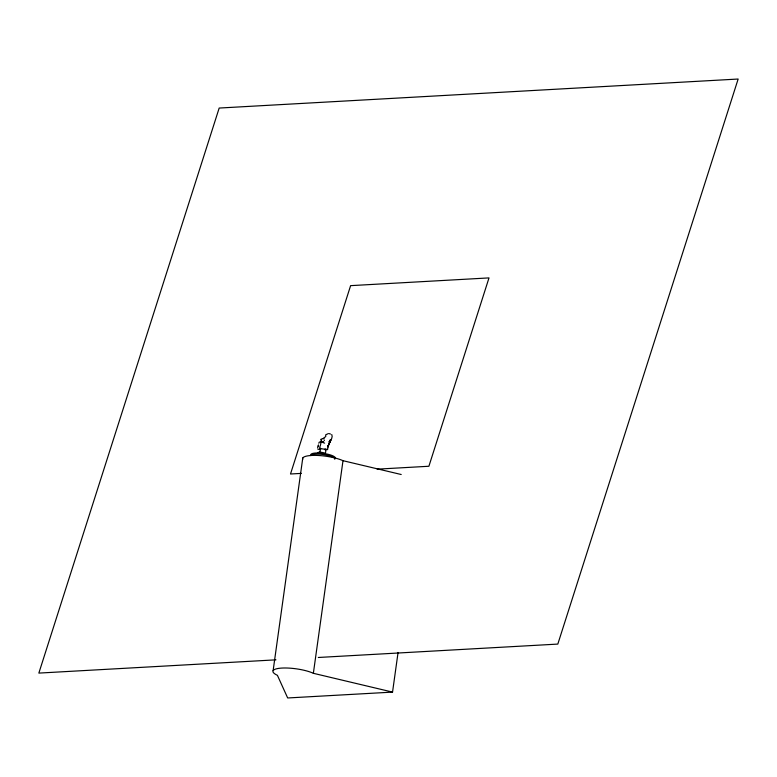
<?xml version="1.0" encoding="UTF-8"?>
<svg xmlns="http://www.w3.org/2000/svg" width="777" height="777" viewBox="0 0 777 777"><rect width="100%" height="100%" fill="white"/><g stroke="black" fill="none" stroke-linecap="round" stroke-linejoin="round"><path stroke-width="1.17" d="M324.621 443.133L320.988 441.812L320.765 443.725A9.683 5.478 89.1 0 1 319.784 447.037L320.6 448.951A3.001 1.7 89.1 0 1 320.377 450.058L319.677 452.049L317.599 452.651L318.016 453.438M324.164 439.918L324.388 440.617M325.534 452.806L325.913 450.019M273.135 670.6L302.768 457.993M398.067 652.466L392.54 692.103L313.364 673.3L342.997 460.693A22.669 5.546 7.9 0 0 316.647 455.409A22.669 5.546 7.9 0 0 302.7 459.45M324.407 452.845L324.174 454.166M318.182 446.212L318.405 444.871M318.269 445.687L317.579 447.921M328.477 446.221C325.359 450.514 334.45 434.275 329.001 442.035L330.186 440.122M327.962 446.367L327.505 445.891L328.147 445.92L330.536 440.51M329.749 440.423L330.536 440.238M329.885 440.404L330.643 440.404M323.174 438.752L324.038 438.315M318.823 443.249L319.192 442.22L320.92 441.812M319.745 449.456L320.493 448.659M328.147 445.92L330.458 440.326M325.825 449.514L325.019 449.572M301.33 473.387L290.501 473.999L350.612 285.645L489.005 277.904L428.894 466.258L377.146 469.153M275.952 659.838L38.85 673.096L219.182 108.052L738.15 79.031L557.818 644.084L318.298 657.478M392.54 692.103L287.675 697.969L277.399 675.31A22.669 5.546 7.9 0 1 281.905 668.065A22.669 5.546 7.9 0 1 313.364 673.3M324.757 449.592L327.573 449.543A7.294 3.195 -85.5 0 1 328.331 446.406C328.253 442.657 333.692 438.267 331.74 434.498M319.677 452.049L322.853 452.564L324.757 454.147M319.658 449.494L317.832 449.184M320.804 448.65L325.913 449.417M327.573 449.543L324.971 449.067M323.582 441.579L321.61 441.666A1.739 0.981 89.1 0 1 321.144 441.841L321.018 441.831M342.997 460.693L401.214 474.514M330.487 434.042L329.089 433.605M319.464 448.3L320.357 448.688M328.195 433.663L325.68 434.829L325.757 436.519L323.242 438.481A12.461 7.051 89.1 0 1 322.727 438.665L321.309 439.092A3.467 1.962 89.1 0 0 320.92 439.335L321.037 439.908M321.037 439.918L321.746 441.569L320.445 441.569M310.703 455.584A12.413 3.04 7.9 0 1 322.756 454.458A12.413 3.04 7.9 0 1 335.091 458.692M310.897 455.273A12.413 3.04 7.9 0 1 324.514 453.574A12.413 3.04 7.9 0 1 334.498 459.061"/></g></svg>
